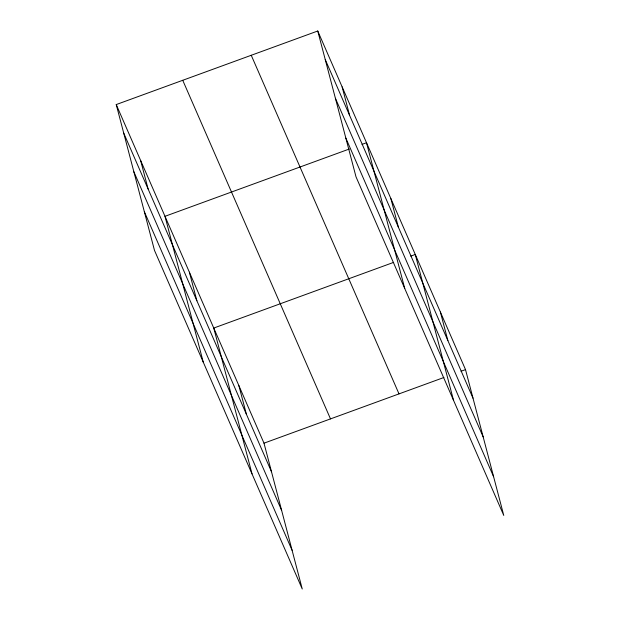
<?xml version="1.0" encoding="UTF-8"?>
<svg xmlns="http://www.w3.org/2000/svg" width="620" height="620" viewBox="0 0 620 620"><rect width="100%" height="100%" fill="white"/><g stroke="black" fill="none" stroke-linecap="round" stroke-linejoin="round"><path stroke-width="0.93" d="M116.234 104.571L263.996 443.176L302.25 589L154.489 250.395L116.234 104.571L317.75 31L465.512 369.605L503.765 515.429L356.004 176.824L317.75 31M349.432 148.971L164.998 216.31L203.251 362.134M362.018 144.383L366.505 142.74L404.767 288.563M393.7 262.353L213.761 328.05L252.015 473.874M410.773 256.122L415.268 254.479L453.522 400.303M263.996 443.176L443.943 377.479M461.017 371.248L465.512 369.605M325.244 59.566L472.998 398.172M335.389 98.262L483.15 436.868M345.851 138.128L493.613 476.733M251.247 55.281L399.009 393.886M182.737 80.29L330.499 418.895M123.729 133.137L271.49 471.743M133.881 171.833L281.643 510.438M144.344 211.699L292.097 550.304M440.386 312.038L447.88 340.605M390.887 198.609L398.381 227.176M342.132 86.87L349.618 115.436M238.878 385.617L246.373 414.183M189.379 272.18L196.873 300.747M140.616 160.441L148.11 189.007"/></g></svg>
